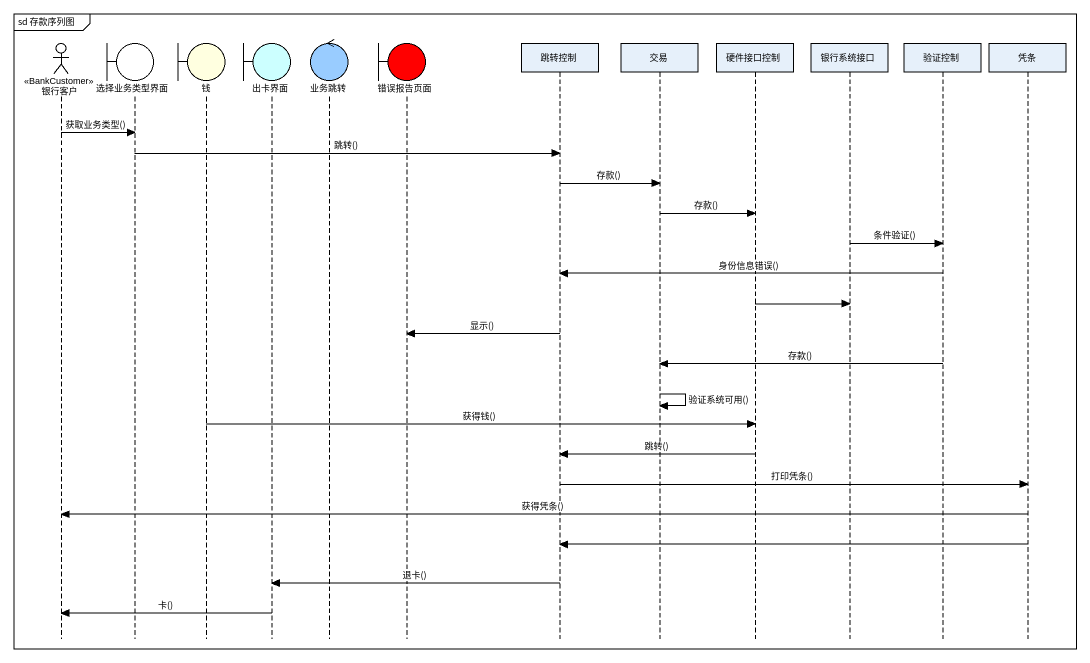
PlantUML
@startuml
mainframe sd 存款序列图
hide footbox
actor 银行客户 <<BankCustomer>>
boundary 选择业务类型界面
boundary 钱 #FFFFE0
boundary 出卡界面 #CCFFFF
control 业务跳转 #99CCFF
boundary 错误报告页面 #FF0000
participant 跳转控制
participant 交易
participant 硬件接口控制
participant 银行系统接口
participant 验证控制
participant 凭条

银行客户 -> 选择业务类型界面 : 获取业务类型()
选择业务类型界面 -> 跳转控制 : 跳转()
跳转控制 -> 交易 : 存款()
交易 -> 硬件接口控制 : 存款()
银行系统接口 -> 验证控制 : 条件验证()
验证控制 -> 跳转控制 : 身份信息错误()
硬件接口控制 -> 银行系统接口
跳转控制 -> 错误报告页面 : 显示()
验证控制 -> 交易 : 存款()
交易 -> 交易 : 验证系统可用()
钱 -> 硬件接口控制 : 获得钱()
硬件接口控制 -> 跳转控制 : 跳转()
跳转控制 -> 凭条 : 打印凭条()
凭条 -> 银行客户 : 获得凭条()
凭条 -> 跳转控制
跳转控制 -> 出卡界面 : 退卡()
出卡界面 -> 银行客户 : 卡()
@enduml
